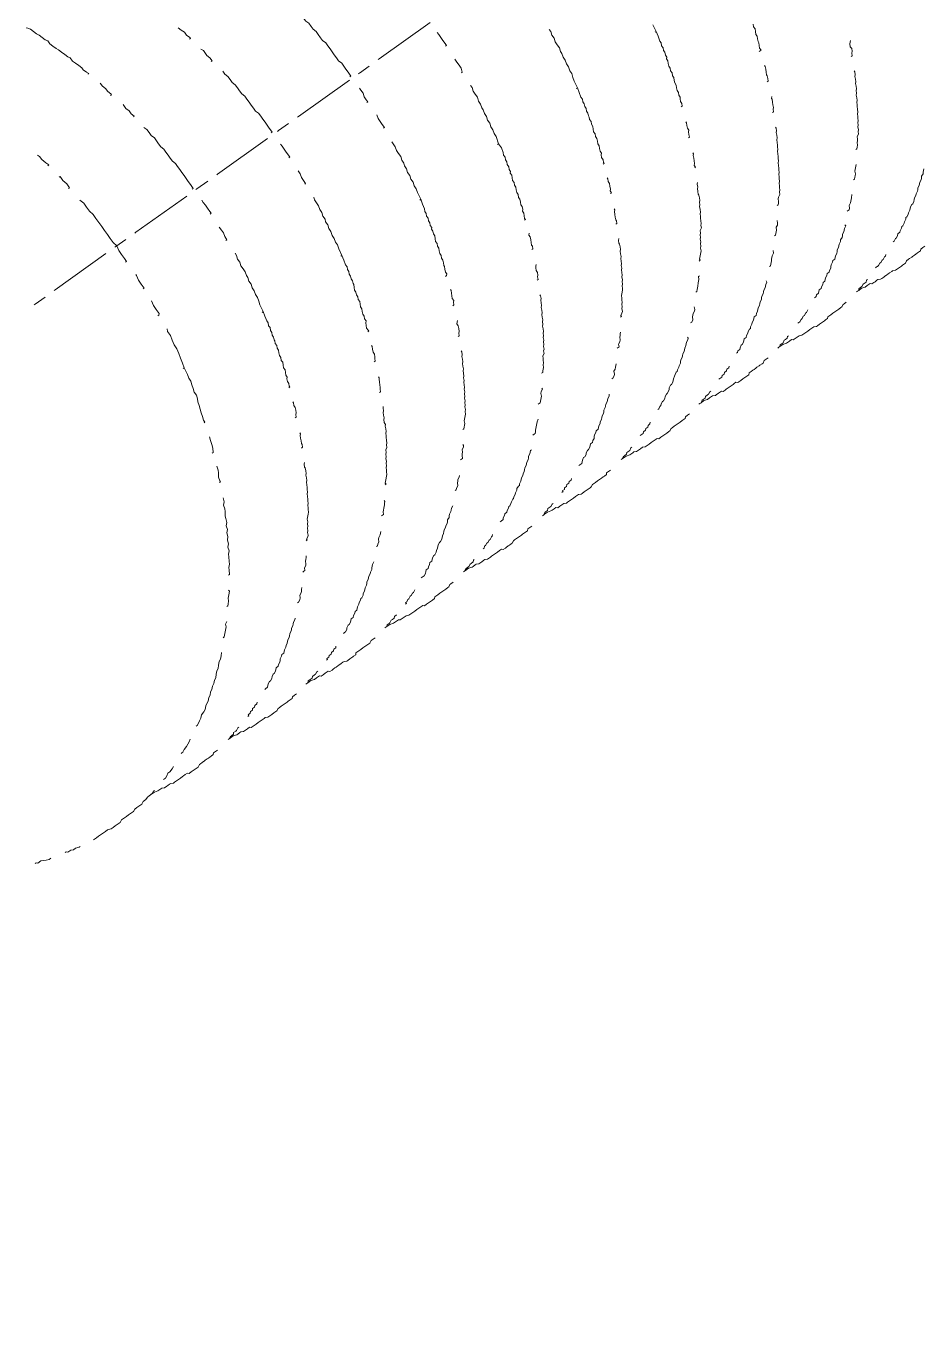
# Model space of a CAD drawing. Header units: feet. Extents: x 2321988 to 2329858, y 6722724 to 6730499.
# Drawn here: x 2326068.767 to 2326069.363, y 6726840.858 to 6726841.724 of the extents above; entities that cross this region are included whole.
import ezdxf

# ---------------------------------------------------------------- set-up
doc = ezdxf.new("R2010")
doc.units = ezdxf.units.FT
doc.header["$MEASUREMENT"] = 0
doc.layers.add('C-BESS-EQUIPMENT', color=255, linetype='Continuous')

# ---------------------------------------------------------------- blocks, each defined once
blk = doc.blocks.new('Midpoint Site Plan$0$A$C71e53a02')
at = {"lineweight": 9}
for points in [[(11.187, 1.827), (11.177, 1.817), (11.167, 1.798), (11.158, 1.769), (11.148, 1.739), (11.138, 1.72), (11.128, 1.691), (11.119, 1.661), (11.109, 1.642), (11.109, 1.613), (11.099, 1.584), (11.089, 1.554), (11.08, 1.535), (11.07, 1.506), (11.06, 1.476), (11.051, 1.447), (11.041, 1.428), (11.041, 1.398), (11.031, 1.369), (11.021, 1.34), (11.012, 1.311), (11.012, 1.291), (11.002, 1.262), (10.992, 1.242), (11.002, 1.242)], [(10.203, 1.126), (10.193, 1.096), (10.183, 1.067), (10.183, 1.038), (10.173, 1.009), (10.173, 0.999), (10.183, 0.999)], [(10.203, 1.126), (10.203, 1.126)], [(10.963, 1.126), (10.963, 1.096), (10.953, 1.067), (10.953, 1.038), (10.943, 1.009), (10.943, 0.999), (10.953, 0.999)], [(10.963, 1.126), (10.963, 1.126)], [(11.703, 0.95), (11.694, 0.931), (11.694, 0.901), (11.684, 0.862), (11.674, 0.833), (11.684, 0.833)], [(10.154, 0.882), (10.144, 0.862), (10.144, 0.843), (10.144, 0.814), (10.135, 0.784), (10.135, 0.755), (10.144, 0.755)], [(10.914, 0.882), (10.914, 0.862), (10.914, 0.843), (10.904, 0.814), (10.904, 0.784), (10.895, 0.755), (10.904, 0.755)], [(9.345, 0.638), (9.345, 0.609), (9.345, 0.58), (9.335, 0.551), (9.335, 0.521), (9.335, 0.492), (9.326, 0.463), (9.326, 0.434), (9.326, 0.404), (9.326, 0.375), (9.316, 0.346), (9.316, 0.317), (9.316, 0.287), (9.316, 0.258), (9.316, 0.229), (9.316, 0.2), (9.316, 0.171), (9.306, 0.141), (9.306, 0.112), (9.306, 0.083), (9.306, 0.054), (9.306, 0.024), (9.306, 0.015), (9.316, 0.015)], [(10.115, 0.638), (10.115, 0.609), (10.105, 0.58), (10.105, 0.551), (10.105, 0.521), (10.096, 0.492), (10.096, 0.463), (10.096, 0.434), (10.096, 0.404), (10.086, 0.375), (10.086, 0.346), (10.086, 0.317), (10.086, 0.287), (10.086, 0.258), (10.086, 0.229), (10.076, 0.2), (10.076, 0.171), (10.076, 0.141), (10.076, 0.112), (10.076, 0.083), (10.076, 0.054), (10.076, 0.024), (10.076, 0.015), (10.086, 0.015)], [(10.885, 0.638), (10.875, 0.609), (10.875, 0.58), (10.875, 0.551), (10.865, 0.521), (10.865, 0.492), (10.865, 0.463), (10.865, 0.434), (10.856, 0.404), (10.856, 0.375), (10.856, 0.346), (10.856, 0.317), (10.856, 0.287), (10.846, 0.258), (10.846, 0.229), (10.846, 0.2), (10.846, 0.171), (10.846, 0.141), (10.846, 0.112), (10.846, 0.083), (10.846, 0.054), (10.846, 0.024), (10.846, 0.015), (10.856, 0.015)], [(11.664, 0.706), (11.655, 0.706), (11.655, 0.668), (11.645, 0.629), (11.645, 0.59), (11.655, 0.59)], [(11.635, 0.463), (11.625, 0.424), (11.625, 0.385), (11.625, 0.346), (11.616, 0.307), (11.616, 0.268), (11.616, 0.229), (11.616, 0.19), (11.616, 0.151), (11.616, 0.112), (11.616, 0.073), (11.616, 0.034), (11.606, -0.005), (11.616, -0.044), (11.616, -0.083), (11.616, -0.122), (11.616, -0.151), (11.625, -0.151)], [(8.546, -0.102), (8.546, -0.122), (8.546, -0.151), (8.546, -0.18), (8.546, -0.21), (8.546, -0.229), (8.556, -0.229)], [(9.306, -0.102), (9.306, -0.122), (9.306, -0.151), (9.316, -0.18), (9.316, -0.21), (9.316, -0.229), (9.326, -0.229)], [(10.076, -0.102), (10.076, -0.122), (10.076, -0.151), (10.076, -0.18), (10.076, -0.21), (10.076, -0.229), (10.086, -0.229)], [(10.846, -0.102), (10.846, -0.122), (10.846, -0.151), (10.846, -0.18), (10.846, -0.21), (10.846, -0.229), (10.856, -0.229)], [(11.616, -0.278), (11.616, -0.287), (11.625, -0.326), (11.625, -0.365), (11.625, -0.404), (11.635, -0.404)], [(8.556, -0.356), (8.556, -0.356)], [(8.556, -0.356), (8.556, -0.385), (8.556, -0.414), (8.556, -0.443), (8.566, -0.473), (8.575, -0.473)], [(9.316, -0.356), (9.316, -0.356)], [(9.316, -0.356), (9.326, -0.385), (9.326, -0.414), (9.326, -0.443), (9.326, -0.473), (9.335, -0.473)], [(10.086, -0.356), (10.086, -0.356)], [(10.086, -0.356), (10.086, -0.385), (10.096, -0.414), (10.096, -0.443), (10.096, -0.473), (10.105, -0.473)], [(10.856, -0.356), (10.856, -0.356)], [(10.856, -0.356), (10.856, -0.385), (10.856, -0.414), (10.865, -0.443), (10.865, -0.473), (10.875, -0.473)], [(8.566, -0.473), (8.566, -0.473)], [(9.326, -0.473), (9.326, -0.473)], [(10.096, -0.473), (10.096, -0.473)], [(10.865, -0.473), (10.865, -0.473)], [(6.461, -1.506), (6.47, -1.525), (6.47, -1.545), (6.48, -1.564), (6.49, -1.584), (6.49, -1.603), (6.5, -1.622), (6.509, -1.642), (6.509, -1.652), (6.519, -1.671), (6.529, -1.691), (6.529, -1.71), (6.539, -1.71), (6.548, -1.71)], [(7.114, -1.048), (7.123, -1.106), (7.133, -1.145), (7.143, -1.184), (7.143, -1.203), (7.153, -1.223), (7.153, -1.242), (7.162, -1.262), (7.162, -1.281), (7.172, -1.301), (7.172, -1.32), (7.182, -1.33), (7.182, -1.35), (7.192, -1.369), (7.201, -1.389), (7.201, -1.408), (7.211, -1.428), (7.211, -1.447), (7.221, -1.467), (7.221, -1.486), (7.231, -1.506), (7.24, -1.525), (7.24, -1.545), (7.25, -1.564), (7.26, -1.584), (7.26, -1.603), (7.27, -1.622), (7.27, -1.642), (7.279, -1.652), (7.289, -1.671), (7.289, -1.691), (7.299, -1.71), (7.309, -1.71)], [(7.806, -0.599), (7.806, -0.619), (7.815, -0.648), (7.815, -0.677), (7.825, -0.706), (7.825, -0.736), (7.825, -0.765), (7.835, -0.794), (7.835, -0.814), (7.844, -0.843), (7.844, -0.872), (7.854, -0.901), (7.854, -0.931), (7.864, -0.96), (7.864, -0.989), (7.874, -1.018), (7.883, -1.048), (7.893, -1.106), (7.903, -1.145), (7.913, -1.184), (7.913, -1.203), (7.922, -1.223), (7.922, -1.242), (7.932, -1.262), (7.932, -1.281), (7.942, -1.301), (7.942, -1.32), (7.952, -1.34), (7.952, -1.35), (7.961, -1.369), (7.961, -1.389), (7.971, -1.408), (7.971, -1.428), (7.981, -1.447), (7.991, -1.467), (7.991, -1.486), (8, -1.506), (8, -1.525), (8.01, -1.545), (8.02, -1.564), (8.02, -1.584), (8.03, -1.603), (8.039, -1.622), (8.039, -1.642), (8.049, -1.652), (8.059, -1.671), (8.059, -1.691), (8.069, -1.71), (8.069, -1.72), (8.078, -1.72)], [(8.575, -0.599), (8.575, -0.619), (8.585, -0.648), (8.585, -0.677), (8.585, -0.706), (8.595, -0.736), (8.595, -0.765), (8.605, -0.794), (8.605, -0.814), (8.614, -0.843), (8.614, -0.872), (8.624, -0.901), (8.624, -0.931), (8.634, -0.96), (8.634, -0.989), (8.644, -1.018), (8.644, -1.048), (8.663, -1.106), (8.663, -1.145), (8.673, -1.184), (8.683, -1.203), (8.683, -1.223), (8.692, -1.242), (8.692, -1.262), (8.702, -1.281), (8.702, -1.301), (8.712, -1.32), (8.712, -1.34), (8.722, -1.35), (8.722, -1.369), (8.731, -1.389), (8.741, -1.408), (8.741, -1.428), (8.751, -1.447), (8.751, -1.467), (8.76, -1.486), (8.77, -1.506), (8.77, -1.525), (8.78, -1.545), (8.78, -1.564), (8.79, -1.584), (8.799, -1.603), (8.799, -1.622), (8.809, -1.642), (8.819, -1.652), (8.819, -1.671), (8.829, -1.691), (8.838, -1.71), (8.838, -1.72), (8.848, -1.72)], [(9.345, -0.599), (9.345, -0.619), (9.345, -0.648), (9.355, -0.677), (9.355, -0.706), (9.355, -0.736), (9.365, -0.765), (9.365, -0.794), (9.374, -0.814), (9.374, -0.843), (9.384, -0.872), (9.384, -0.901), (9.394, -0.931), (9.394, -0.96), (9.404, -0.989), (9.404, -1.018), (9.413, -1.048), (9.423, -1.106), (9.433, -1.145), (9.443, -1.184), (9.452, -1.203), (9.452, -1.223), (9.462, -1.242), (9.462, -1.262), (9.472, -1.281), (9.472, -1.301), (9.482, -1.32), (9.482, -1.34), (9.491, -1.35), (9.491, -1.369), (9.501, -1.389), (9.501, -1.408), (9.511, -1.428), (9.521, -1.447), (9.521, -1.467), (9.53, -1.486), (9.53, -1.506), (9.54, -1.525), (9.55, -1.545), (9.55, -1.564), (9.56, -1.584), (9.56, -1.603), (9.569, -1.622), (9.579, -1.642), (9.579, -1.652), (9.589, -1.671), (9.599, -1.691), (9.599, -1.71), (9.608, -1.72), (9.618, -1.72)], [(10.105, -0.599), (10.115, -0.619), (10.115, -0.648), (10.115, -0.677), (10.125, -0.706), (10.125, -0.736), (10.135, -0.765), (10.135, -0.794), (10.144, -0.814), (10.144, -0.843), (10.154, -0.872), (10.154, -0.901), (10.164, -0.931), (10.164, -0.96), (10.173, -0.989), (10.173, -1.018), (10.183, -1.048), (10.193, -1.106), (10.203, -1.145), (10.212, -1.184), (10.212, -1.203), (10.222, -1.223), (10.222, -1.242), (10.232, -1.262), (10.232, -1.281), (10.242, -1.301), (10.242, -1.32), (10.251, -1.34), (10.251, -1.35), (10.261, -1.369), (10.271, -1.389), (10.271, -1.408), (10.281, -1.428), (10.281, -1.447), (10.29, -1.467), (10.29, -1.486), (10.3, -1.506), (10.31, -1.525), (10.31, -1.545), (10.32, -1.564), (10.329, -1.584), (10.329, -1.603), (10.339, -1.622), (10.339, -1.642), (10.349, -1.652), (10.359, -1.671), (10.368, -1.691), (10.368, -1.71), (10.368, -1.72), (10.378, -1.72)], [(10.875, -0.599), (10.875, -0.619), (10.885, -0.648), (10.885, -0.677), (10.895, -0.706), (10.895, -0.736), (10.895, -0.765), (10.904, -0.794), (10.904, -0.814), (10.914, -0.843), (10.914, -0.872), (10.924, -0.901), (10.924, -0.931), (10.934, -0.96), (10.934, -0.989), (10.943, -1.018), (10.953, -1.048), (10.963, -1.106), (10.973, -1.145), (10.982, -1.184), (10.982, -1.203), (10.992, -1.223), (10.992, -1.242), (11.002, -1.262), (11.002, -1.281), (11.012, -1.301), (11.012, -1.32), (11.021, -1.34), (11.021, -1.35), (11.031, -1.369), (11.031, -1.389), (11.041, -1.408), (11.041, -1.428), (11.051, -1.447), (11.06, -1.467), (11.06, -1.486), (11.07, -1.506), (11.07, -1.525), (11.08, -1.545), (11.089, -1.564), (11.089, -1.584), (11.099, -1.603), (11.109, -1.622), (11.109, -1.642), (11.119, -1.652), (11.128, -1.671), (11.128, -1.691), (11.138, -1.71), (11.138, -1.72), (11.148, -1.72)], [(11.635, -0.521), (11.645, -0.56), (11.645, -0.599), (11.645, -0.638), (11.655, -0.648), (11.664, -0.648)], [(11.664, -0.775), (11.674, -0.794), (11.674, -0.833), (11.684, -0.872), (11.694, -0.911), (11.694, -0.95), (11.703, -0.989), (11.713, -1.028), (11.723, -1.067), (11.733, -1.106), (11.742, -1.164), (11.752, -1.194), (11.752, -1.223), (11.762, -1.252), (11.772, -1.281), (11.781, -1.311), (11.781, -1.34), (11.791, -1.369), (11.801, -1.389), (11.811, -1.418), (11.82, -1.447), (11.83, -1.476), (11.84, -1.506), (11.85, -1.535), (11.85, -1.554), (11.859, -1.554)], [(7.123, -1.106), (7.133, -1.106)], [(7.893, -1.106), (7.903, -1.106)], [(8.663, -1.106), (8.673, -1.106)], [(9.423, -1.106), (9.433, -1.106)], [(10.193, -1.106), (10.203, -1.106)], [(10.963, -1.106), (10.973, -1.106)], [(11.733, -1.106), (11.742, -1.106)], [(7.299, -1.71), (7.299, -1.71)], [(11.889, -1.671), (11.889, -1.671)], [(11.889, -1.671), (11.898, -1.7), (11.908, -1.73), (11.918, -1.759), (11.937, -1.788), (11.947, -1.788)], [(6.578, -1.827), (6.578, -1.837), (6.587, -1.856), (6.597, -1.876), (6.607, -1.895), (6.607, -1.905), (6.617, -1.925), (6.626, -1.944), (6.636, -1.944)], [(7.348, -1.827), (7.348, -1.837), (7.357, -1.856), (7.367, -1.876), (7.367, -1.895), (7.377, -1.905), (7.386, -1.925), (7.396, -1.944), (7.406, -1.944)], [(8.117, -1.827), (8.117, -1.837), (8.127, -1.856), (8.127, -1.876), (8.137, -1.895), (8.147, -1.915), (8.156, -1.925), (8.156, -1.944), (8.166, -1.944)], [(8.877, -1.827), (8.887, -1.837), (8.887, -1.856), (8.897, -1.876), (8.907, -1.895), (8.916, -1.915), (8.916, -1.925), (8.926, -1.944), (8.936, -1.944)], [(9.647, -1.827), (9.647, -1.837), (9.657, -1.856), (9.667, -1.876), (9.677, -1.895), (9.677, -1.915), (9.686, -1.925), (9.696, -1.944), (9.706, -1.944)], [(10.417, -1.827), (10.417, -1.837), (10.427, -1.856), (10.437, -1.876), (10.437, -1.895), (10.446, -1.915), (10.456, -1.925), (10.466, -1.944), (10.476, -1.944)], [(11.187, -1.827), (11.187, -1.837), (11.197, -1.856), (11.197, -1.876), (11.206, -1.895), (11.216, -1.915), (11.226, -1.925), (11.236, -1.944), (11.245, -1.944)], [(11.976, -1.895), (11.986, -1.925), (11.996, -1.944), (12.015, -1.973), (12.025, -2.003), (12.025, -2.012), (12.035, -2.012)], [(5.905, -2.061), (5.915, -2.071), (5.925, -2.08), (5.935, -2.1), (5.935, -2.119), (5.944, -2.139), (5.954, -2.149), (5.964, -2.168), (5.974, -2.168)], [(6.675, -2.061), (6.685, -2.071), (6.685, -2.08), (6.695, -2.1), (6.704, -2.119), (6.714, -2.139), (6.724, -2.149), (6.734, -2.168), (6.743, -2.168)], [(7.445, -2.061), (7.445, -2.071), (7.455, -2.08), (7.464, -2.1), (7.474, -2.119), (7.484, -2.139), (7.494, -2.149), (7.494, -2.168), (7.503, -2.168)], [(8.215, -2.061), (8.215, -2.071), (8.225, -2.08), (8.234, -2.1), (8.244, -2.119), (8.254, -2.139), (8.254, -2.149), (8.264, -2.168), (8.273, -2.168)], [(8.975, -2.061), (8.985, -2.071), (8.994, -2.08), (9.004, -2.1), (9.004, -2.119), (9.014, -2.139), (9.024, -2.149), (9.033, -2.168), (9.043, -2.168)], [(9.745, -2.061), (9.754, -2.071), (9.764, -2.08), (9.764, -2.1), (9.774, -2.119), (9.784, -2.139), (9.793, -2.149), (9.803, -2.168), (9.813, -2.168)], [(10.515, -2.061), (10.515, -2.071), (10.524, -2.08), (10.534, -2.1), (10.544, -2.119), (10.554, -2.139), (10.563, -2.149), (10.573, -2.168), (10.583, -2.168)], [(11.284, -2.061), (11.284, -2.071), (11.294, -2.08), (11.304, -2.1), (11.314, -2.119), (11.323, -2.139), (11.323, -2.149), (11.333, -2.168), (11.343, -2.168)], [(12.083, -2.129), (12.083, -2.129)], [(12.083, -2.129), (12.093, -2.158), (12.113, -2.178), (12.122, -2.207), (12.132, -2.227), (12.152, -2.256), (12.161, -2.275), (12.171, -2.305), (12.191, -2.324), (12.2, -2.353), (12.22, -2.373), (12.23, -2.402), (12.249, -2.422), (12.259, -2.451), (12.278, -2.47), (12.288, -2.5), (12.308, -2.519), (12.317, -2.538), (12.337, -2.568), (12.347, -2.587), (12.366, -2.607), (12.376, -2.626), (12.395, -2.655), (12.405, -2.655)], [(6.022, -2.275), (6.022, -2.285), (6.032, -2.305), (6.042, -2.314), (6.051, -2.334), (6.061, -2.353), (6.071, -2.363), (6.081, -2.383), (6.09, -2.402), (6.1, -2.412), (6.11, -2.431), (6.12, -2.441), (6.129, -2.461), (6.139, -2.48), (6.149, -2.49), (6.159, -2.509), (6.168, -2.519), (6.178, -2.538), (6.188, -2.558), (6.198, -2.568), (6.207, -2.587), (6.217, -2.597), (6.227, -2.616), (6.237, -2.626), (6.246, -2.646), (6.256, -2.655), (6.266, -2.675), (6.276, -2.685), (6.285, -2.704), (6.305, -2.714), (6.315, -2.733), (6.324, -2.743), (6.334, -2.753), (6.344, -2.772), (6.354, -2.782), (6.363, -2.792), (6.373, -2.792)], [(6.792, -2.275), (6.792, -2.285), (6.802, -2.305), (6.812, -2.314), (6.821, -2.334), (6.831, -2.353), (6.841, -2.363), (6.851, -2.383), (6.86, -2.402), (6.87, -2.412), (6.88, -2.431), (6.89, -2.441), (6.899, -2.461), (6.909, -2.48), (6.919, -2.49), (6.928, -2.509), (6.938, -2.519), (6.948, -2.538), (6.958, -2.558), (6.967, -2.568), (6.977, -2.587), (6.987, -2.597), (6.997, -2.616), (7.006, -2.626), (7.016, -2.646), (7.026, -2.655), (7.036, -2.675), (7.045, -2.685), (7.055, -2.704), (7.065, -2.714), (7.075, -2.733), (7.094, -2.743), (7.104, -2.753), (7.114, -2.772), (7.123, -2.782), (7.133, -2.792), (7.143, -2.792)], [(7.552, -2.275), (7.562, -2.285), (7.572, -2.305), (7.581, -2.314), (7.591, -2.334), (7.601, -2.353), (7.601, -2.363), (7.611, -2.383), (7.62, -2.402), (7.63, -2.412), (7.64, -2.431), (7.65, -2.441), (7.659, -2.461), (7.669, -2.48), (7.679, -2.49), (7.689, -2.509), (7.698, -2.519), (7.708, -2.538), (7.718, -2.558), (7.728, -2.568), (7.737, -2.587), (7.757, -2.597), (7.767, -2.616), (7.776, -2.626), (7.786, -2.646), (7.796, -2.655), (7.806, -2.675), (7.815, -2.685), (7.825, -2.704), (7.835, -2.714), (7.844, -2.733), (7.854, -2.743), (7.864, -2.753), (7.883, -2.772), (7.893, -2.782), (7.893, -2.792), (7.903, -2.792)], [(8.322, -2.275), (8.332, -2.285), (8.341, -2.305), (8.341, -2.314), (8.351, -2.334), (8.361, -2.353), (8.371, -2.363), (8.38, -2.383), (8.39, -2.402), (8.4, -2.412), (8.41, -2.431), (8.419, -2.451), (8.429, -2.461), (8.439, -2.48), (8.449, -2.49), (8.458, -2.509), (8.468, -2.529), (8.478, -2.538), (8.488, -2.558), (8.497, -2.568), (8.507, -2.587), (8.517, -2.597), (8.527, -2.616), (8.536, -2.626), (8.556, -2.646), (8.566, -2.655), (8.575, -2.675), (8.585, -2.685), (8.595, -2.704), (8.605, -2.714), (8.614, -2.733), (8.624, -2.743), (8.634, -2.763), (8.644, -2.772), (8.663, -2.782), (8.663, -2.792), (8.673, -2.792)], [(9.092, -2.275), (9.092, -2.285), (9.102, -2.305), (9.111, -2.314), (9.121, -2.334), (9.131, -2.353), (9.141, -2.363), (9.15, -2.383), (9.16, -2.402), (9.17, -2.412), (9.18, -2.431), (9.189, -2.451), (9.199, -2.461), (9.209, -2.48), (9.219, -2.49), (9.228, -2.509), (9.238, -2.529), (9.248, -2.538), (9.257, -2.558), (9.267, -2.568), (9.277, -2.587), (9.287, -2.597), (9.296, -2.616), (9.306, -2.626), (9.316, -2.646), (9.326, -2.655), (9.335, -2.675), (9.355, -2.685), (9.365, -2.704), (9.374, -2.714), (9.384, -2.733), (9.394, -2.743), (9.404, -2.763), (9.413, -2.772), (9.423, -2.782), (9.433, -2.792), (9.443, -2.792)], [(9.862, -2.275), (9.862, -2.285), (9.871, -2.305), (9.881, -2.314), (9.891, -2.334), (9.901, -2.353), (9.91, -2.363), (9.92, -2.383), (9.93, -2.402), (9.94, -2.412), (9.949, -2.431), (9.959, -2.451), (9.969, -2.461), (9.979, -2.48), (9.988, -2.49), (9.998, -2.509), (10.008, -2.529), (10.018, -2.538), (10.027, -2.558), (10.037, -2.568), (10.047, -2.587), (10.057, -2.597), (10.066, -2.616), (10.076, -2.626), (10.086, -2.646), (10.096, -2.655), (10.105, -2.675), (10.115, -2.685), (10.125, -2.704), (10.135, -2.714), (10.154, -2.733), (10.164, -2.743), (10.173, -2.763), (10.183, -2.772), (10.193, -2.782), (10.203, -2.792), (10.212, -2.792)], [(10.622, -2.275), (10.631, -2.285), (10.641, -2.305), (10.651, -2.314), (10.661, -2.334), (10.67, -2.353), (10.68, -2.363), (10.69, -2.383), (10.69, -2.402), (10.7, -2.412), (10.709, -2.431), (10.719, -2.451), (10.729, -2.461), (10.739, -2.48), (10.748, -2.49), (10.758, -2.509), (10.768, -2.529), (10.778, -2.538), (10.787, -2.558), (10.807, -2.568), (10.817, -2.587), (10.826, -2.597), (10.836, -2.616), (10.846, -2.626), (10.856, -2.646), (10.865, -2.655), (10.875, -2.675), (10.885, -2.685), (10.895, -2.704), (10.904, -2.714), (10.914, -2.733), (10.924, -2.743), (10.943, -2.763), (10.953, -2.772), (10.963, -2.782), (10.963, -2.792), (10.973, -2.792)], [(11.392, -2.275), (11.401, -2.285), (11.411, -2.305), (11.411, -2.314), (11.421, -2.334), (11.431, -2.353), (11.44, -2.363), (11.45, -2.383), (11.46, -2.402), (11.47, -2.412), (11.479, -2.431), (11.489, -2.451), (11.499, -2.461), (11.509, -2.48), (11.518, -2.49), (11.528, -2.509), (11.538, -2.529), (11.547, -2.538), (11.557, -2.558), (11.567, -2.568), (11.577, -2.587), (11.586, -2.597), (11.596, -2.616), (11.606, -2.626), (11.625, -2.646), (11.635, -2.655), (11.645, -2.675), (11.655, -2.685), (11.664, -2.704), (11.674, -2.714), (11.684, -2.733), (11.694, -2.743), (11.703, -2.763), (11.713, -2.772), (11.733, -2.782), (11.733, -2.792), (11.742, -2.792)], [(12.395, -2.655), (12.395, -2.655)], [(12.473, -2.753), (12.473, -2.763), (12.493, -2.782), (12.512, -2.802), (12.522, -2.821), (12.541, -2.841), (12.551, -2.85), (12.561, -2.85)], [(6.441, -2.889), (6.441, -2.889)], [(6.441, -2.889), (6.461, -2.909), (6.47, -2.919), (6.48, -2.928), (6.49, -2.948), (6.5, -2.958), (6.509, -2.967), (6.519, -2.977), (6.529, -2.977)], [(7.211, -2.889), (7.211, -2.889)], [(7.211, -2.889), (7.221, -2.909), (7.231, -2.919), (7.25, -2.928), (7.26, -2.948), (7.27, -2.958), (7.279, -2.967), (7.289, -2.977), (7.299, -2.977)], [(7.971, -2.889), (7.981, -2.889), (7.991, -2.909), (8, -2.919), (8.01, -2.928), (8.03, -2.948), (8.039, -2.958), (8.049, -2.967), (8.059, -2.977), (8.069, -2.977)], [(8.741, -2.889), (8.751, -2.899), (8.76, -2.909), (8.77, -2.919), (8.78, -2.938), (8.79, -2.948), (8.809, -2.958), (8.819, -2.977), (8.829, -2.977), (8.838, -2.977)], [(9.511, -2.889), (9.511, -2.899), (9.53, -2.909), (9.54, -2.919), (9.55, -2.938), (9.56, -2.948), (9.569, -2.958), (9.589, -2.977), (9.599, -2.977), (9.608, -2.977)], [(10.281, -2.889), (10.281, -2.899), (10.29, -2.909), (10.31, -2.919), (10.32, -2.938), (10.329, -2.948), (10.339, -2.958), (10.349, -2.977), (10.359, -2.977), (10.368, -2.977)], [(11.051, -2.889), (11.051, -2.899), (11.06, -2.909), (11.07, -2.919), (11.089, -2.938), (11.099, -2.948), (11.109, -2.958), (11.119, -2.977), (11.128, -2.977), (11.138, -2.977)], [(11.811, -2.889), (11.82, -2.899), (11.83, -2.909), (11.84, -2.919), (11.85, -2.938), (11.859, -2.948), (11.879, -2.958), (11.889, -2.977), (11.898, -2.977), (11.908, -2.977)], [(12.629, -2.948), (12.649, -2.958), (12.658, -2.977), (12.678, -2.997), (12.697, -3.016), (12.717, -3.035), (12.727, -3.035)], [(6.607, -3.065), (6.607, -3.065)], [(6.607, -3.065), (6.626, -3.084), (6.636, -3.094), (6.646, -3.104), (6.656, -3.113), (6.675, -3.123), (6.685, -3.143), (6.695, -3.152), (6.704, -3.152), (6.714, -3.152)], [(7.377, -3.065), (7.377, -3.065)], [(7.377, -3.065), (7.386, -3.084), (7.406, -3.094), (7.416, -3.104), (7.425, -3.113), (7.435, -3.123), (7.455, -3.143), (7.464, -3.152), (7.474, -3.152)], [(8.147, -3.065), (8.147, -3.065)], [(8.147, -3.065), (8.156, -3.084), (8.166, -3.094), (8.186, -3.104), (8.195, -3.113), (8.205, -3.123), (8.215, -3.143), (8.234, -3.152), (8.244, -3.152)], [(8.916, -3.074), (8.916, -3.074)], [(8.916, -3.074), (8.926, -3.084), (8.936, -3.094), (8.946, -3.104), (8.965, -3.113), (8.975, -3.133), (8.985, -3.143), (9.004, -3.152), (9.014, -3.152)], [(9.677, -3.074), (9.677, -3.074)], [(9.677, -3.074), (9.696, -3.084), (9.706, -3.094), (9.715, -3.104), (9.725, -3.113), (9.745, -3.133), (9.754, -3.143), (9.764, -3.152), (9.774, -3.152), (9.784, -3.152)], [(10.446, -3.074), (10.446, -3.074)], [(10.446, -3.074), (10.456, -3.084), (10.476, -3.094), (10.485, -3.104), (10.495, -3.113), (10.505, -3.133), (10.524, -3.143), (10.534, -3.152), (10.544, -3.152)], [(11.216, -3.074), (11.216, -3.074)], [(11.216, -3.074), (11.226, -3.084), (11.236, -3.094), (11.255, -3.104), (11.265, -3.113), (11.275, -3.133), (11.294, -3.143), (11.304, -3.152), (11.314, -3.152)], [(11.986, -3.074), (11.986, -3.074)], [(11.986, -3.074), (11.996, -3.084), (12.005, -3.094), (12.015, -3.104), (12.035, -3.113), (12.044, -3.133), (12.054, -3.143), (12.074, -3.152), (12.083, -3.152)], [(7.464, -3.152), (7.464, -3.152)], [(8.234, -3.152), (8.234, -3.152)], [(9.004, -3.152), (9.004, -3.152)], [(10.534, -3.152), (10.534, -3.152)], [(11.304, -3.152), (11.304, -3.152)], [(12.074, -3.152), (12.074, -3.152)], [(12.805, -3.123), (12.805, -3.123)], [(12.805, -3.123), (12.824, -3.143), (12.844, -3.162), (12.863, -3.172), (12.883, -3.191), (12.902, -3.211), (12.921, -3.221), (12.941, -3.24), (12.96, -3.26), (12.98, -3.269), (12.999, -3.289), (13.019, -3.299), (13.038, -3.318), (13.058, -3.328), (13.077, -3.347), (13.097, -3.357), (13.116, -3.377), (13.136, -3.386), (13.155, -3.396), (13.175, -3.416), (13.194, -3.425), (13.224, -3.435), (13.243, -3.455), (13.263, -3.464), (13.282, -3.474), (13.302, -3.484), (13.311, -3.484)], [(6.022, -3.23), (6.032, -3.24), (6.042, -3.25), (6.051, -3.26), (6.071, -3.269), (6.081, -3.279), (6.09, -3.289), (6.11, -3.299), (6.12, -3.308), (6.129, -3.318), (6.149, -3.328), (6.159, -3.338), (6.168, -3.347), (6.188, -3.357), (6.198, -3.367), (6.217, -3.377), (6.227, -3.386), (6.237, -3.396), (6.256, -3.406), (6.266, -3.406), (6.285, -3.416), (6.295, -3.425), (6.305, -3.435), (6.324, -3.445), (6.334, -3.455), (6.354, -3.464), (6.363, -3.464), (6.373, -3.474), (6.393, -3.484), (6.402, -3.493), (6.422, -3.503), (6.432, -3.503), (6.441, -3.513), (6.461, -3.523), (6.47, -3.532), (6.49, -3.532), (6.5, -3.542), (6.519, -3.552), (6.529, -3.552), (6.548, -3.562), (6.558, -3.562)], [(6.792, -3.23), (6.792, -3.24), (6.812, -3.25), (6.821, -3.26), (6.831, -3.269), (6.851, -3.279), (6.86, -3.289), (6.87, -3.299), (6.89, -3.308), (6.899, -3.318), (6.919, -3.328), (6.928, -3.338), (6.938, -3.347), (6.958, -3.357), (6.967, -3.367), (6.977, -3.377), (6.997, -3.386), (7.006, -3.396), (7.016, -3.406), (7.036, -3.406), (7.045, -3.416), (7.065, -3.425), (7.075, -3.435), (7.084, -3.445), (7.104, -3.455), (7.114, -3.464), (7.133, -3.464), (7.143, -3.474), (7.162, -3.484), (7.172, -3.493), (7.182, -3.503), (7.201, -3.503), (7.211, -3.513), (7.231, -3.523), (7.24, -3.532), (7.26, -3.532), (7.27, -3.542), (7.279, -3.552), (7.299, -3.552), (7.309, -3.562), (7.318, -3.562), (7.328, -3.562)], [(7.562, -3.23), (7.562, -3.24), (7.581, -3.25), (7.591, -3.26), (7.601, -3.269), (7.62, -3.279), (7.63, -3.289), (7.64, -3.299), (7.659, -3.308), (7.669, -3.318), (7.679, -3.328), (7.698, -3.338), (7.708, -3.347), (7.718, -3.357), (7.737, -3.367), (7.747, -3.377), (7.757, -3.386), (7.776, -3.396), (7.786, -3.406), (7.806, -3.406), (7.815, -3.416), (7.825, -3.425), (7.844, -3.435), (7.854, -3.445), (7.874, -3.455), (7.883, -3.464), (7.893, -3.464), (7.913, -3.474), (7.922, -3.484), (7.942, -3.493), (7.952, -3.503), (7.971, -3.503), (7.981, -3.513), (7.991, -3.523), (8.01, -3.532), (8.02, -3.532), (8.039, -3.542), (8.049, -3.552), (8.069, -3.552), (8.078, -3.562), (8.088, -3.562)], [(8.332, -3.23), (8.332, -3.24), (8.341, -3.25), (8.361, -3.26), (8.371, -3.269), (8.38, -3.279), (8.4, -3.289), (8.41, -3.299), (8.419, -3.308), (8.439, -3.318), (8.449, -3.328), (8.458, -3.338), (8.478, -3.347), (8.488, -3.357), (8.497, -3.367), (8.517, -3.377), (8.527, -3.386), (8.546, -3.396), (8.556, -3.406), (8.566, -3.406), (8.585, -3.416), (8.595, -3.425), (8.614, -3.435), (8.624, -3.445), (8.634, -3.455), (8.653, -3.464), (8.663, -3.464), (8.683, -3.474), (8.692, -3.484), (8.702, -3.493), (8.722, -3.503), (8.731, -3.503), (8.751, -3.513), (8.76, -3.523), (8.78, -3.532), (8.79, -3.532), (8.809, -3.542), (8.819, -3.552), (8.829, -3.552), (8.848, -3.562), (8.858, -3.562)], [(9.102, -3.24), (9.102, -3.24)], [(9.102, -3.24), (9.111, -3.25), (9.131, -3.26), (9.141, -3.269), (9.15, -3.279), (9.17, -3.289), (9.18, -3.299), (9.189, -3.308), (9.209, -3.318), (9.219, -3.328), (9.228, -3.338), (9.248, -3.347), (9.257, -3.357), (9.267, -3.367), (9.287, -3.377), (9.296, -3.386), (9.316, -3.396), (9.326, -3.406), (9.335, -3.416), (9.355, -3.416), (9.365, -3.425), (9.384, -3.435), (9.394, -3.445), (9.404, -3.455), (9.423, -3.464), (9.433, -3.474), (9.452, -3.474), (9.462, -3.484), (9.472, -3.493), (9.491, -3.503), (9.501, -3.503), (9.521, -3.513), (9.53, -3.523), (9.55, -3.532), (9.56, -3.532), (9.579, -3.542), (9.589, -3.552), (9.599, -3.562), (9.618, -3.562), (9.628, -3.562)], [(9.862, -3.24), (9.871, -3.24), (9.881, -3.25), (9.891, -3.26), (9.91, -3.269), (9.92, -3.279), (9.93, -3.289), (9.949, -3.299), (9.959, -3.308), (9.969, -3.318), (9.988, -3.328), (9.998, -3.338), (10.008, -3.347), (10.027, -3.357), (10.037, -3.367), (10.057, -3.377), (10.066, -3.386), (10.076, -3.396), (10.096, -3.406), (10.105, -3.416), (10.115, -3.416), (10.135, -3.425), (10.144, -3.435), (10.164, -3.445), (10.173, -3.455), (10.193, -3.464), (10.203, -3.474), (10.212, -3.474), (10.232, -3.484), (10.242, -3.493), (10.261, -3.503), (10.271, -3.503), (10.281, -3.513), (10.3, -3.523), (10.31, -3.532), (10.329, -3.532), (10.339, -3.542), (10.359, -3.552), (10.368, -3.562), (10.388, -3.562), (10.398, -3.562)], [(10.631, -3.24), (10.631, -3.24)], [(10.631, -3.24), (10.651, -3.25), (10.661, -3.26), (10.67, -3.269), (10.69, -3.279), (10.7, -3.289), (10.709, -3.299), (10.729, -3.308), (10.739, -3.318), (10.748, -3.328), (10.768, -3.338), (10.778, -3.347), (10.797, -3.357), (10.807, -3.367), (10.817, -3.377), (10.836, -3.386), (10.846, -3.396), (10.856, -3.406), (10.875, -3.416), (10.885, -3.416), (10.904, -3.425), (10.914, -3.435), (10.924, -3.445), (10.943, -3.455), (10.953, -3.464), (10.973, -3.474), (10.982, -3.474), (11.002, -3.484), (11.012, -3.493), (11.021, -3.503), (11.041, -3.503), (11.051, -3.513), (11.07, -3.523), (11.08, -3.532), (11.099, -3.532), (11.109, -3.542), (11.119, -3.552), (11.138, -3.562), (11.148, -3.562), (11.158, -3.562), (11.167, -3.562)], [(11.401, -3.24), (11.401, -3.24)], [(11.401, -3.24), (11.421, -3.25), (11.431, -3.26), (11.44, -3.269), (11.45, -3.279), (11.47, -3.289), (11.479, -3.299), (11.499, -3.308), (11.509, -3.318), (11.518, -3.328), (11.538, -3.338), (11.547, -3.347), (11.557, -3.357), (11.577, -3.367), (11.586, -3.377), (11.596, -3.386), (11.616, -3.396), (11.625, -3.406), (11.645, -3.416), (11.655, -3.416), (11.664, -3.425), (11.684, -3.435), (11.694, -3.445), (11.713, -3.455), (11.723, -3.464), (11.733, -3.474), (11.752, -3.474), (11.762, -3.484), (11.781, -3.493), (11.791, -3.503), (11.811, -3.503), (11.82, -3.513), (11.83, -3.523), (11.85, -3.532), (11.859, -3.532), (11.879, -3.542), (11.889, -3.552), (11.908, -3.562), (11.918, -3.562), (11.928, -3.562)], [(12.171, -3.24), (12.171, -3.24)], [(12.171, -3.24), (12.181, -3.25), (12.2, -3.26), (12.21, -3.269), (12.22, -3.279), (12.239, -3.289), (12.249, -3.299), (12.259, -3.308), (12.278, -3.318), (12.288, -3.328), (12.298, -3.338), (12.317, -3.347), (12.327, -3.357), (12.337, -3.367), (12.356, -3.377), (12.366, -3.386), (12.386, -3.396), (12.395, -3.406), (12.405, -3.416), (12.425, -3.416), (12.434, -3.425), (12.454, -3.435), (12.463, -3.445), (12.473, -3.455), (12.493, -3.464), (12.502, -3.474), (12.522, -3.474), (12.532, -3.484), (12.541, -3.493), (12.561, -3.503), (12.571, -3.503), (12.59, -3.513), (12.6, -3.523), (12.619, -3.532), (12.629, -3.532), (12.649, -3.542), (12.658, -3.552), (12.668, -3.562), (12.688, -3.562), (12.697, -3.562)], [(6.548, -3.562), (6.548, -3.562)], [(6.665, -3.61), (6.675, -3.62), (6.685, -3.62), (6.704, -3.63), (6.714, -3.63), (6.734, -3.64), (6.743, -3.64), (6.763, -3.649), (6.773, -3.649), (6.782, -3.649), (6.792, -3.649)], [(7.425, -3.61), (7.445, -3.62), (7.455, -3.62), (7.474, -3.63), (7.484, -3.63), (7.503, -3.64), (7.513, -3.64), (7.533, -3.649), (7.542, -3.649), (7.552, -3.649)], [(8.078, -3.562), (8.078, -3.562)], [(8.195, -3.61), (8.205, -3.62), (8.225, -3.62), (8.234, -3.63), (8.254, -3.63), (8.264, -3.64), (8.283, -3.64), (8.293, -3.649), (8.312, -3.649), (8.322, -3.649)], [(8.848, -3.562), (8.848, -3.562)], [(8.965, -3.61), (8.975, -3.62), (8.994, -3.62), (9.004, -3.63), (9.024, -3.63), (9.033, -3.64), (9.053, -3.64), (9.063, -3.649), (9.082, -3.649), (9.092, -3.649)], [(9.618, -3.562), (9.618, -3.562)], [(9.735, -3.61), (9.745, -3.62), (9.764, -3.62), (9.774, -3.63), (9.793, -3.63), (9.803, -3.64), (9.823, -3.64), (9.832, -3.649), (9.852, -3.649), (9.852, -3.659), (9.862, -3.659)], [(10.388, -3.562), (10.388, -3.562)], [(10.505, -3.61), (10.515, -3.62), (10.524, -3.62), (10.544, -3.63), (10.554, -3.63), (10.573, -3.64), (10.583, -3.64), (10.602, -3.649), (10.612, -3.649), (10.622, -3.659), (10.631, -3.659)], [(11.265, -3.61), (11.284, -3.62), (11.294, -3.62), (11.314, -3.63), (11.323, -3.63), (11.343, -3.64), (11.353, -3.64), (11.372, -3.649), (11.382, -3.649), (11.382, -3.659), (11.392, -3.659)], [(11.918, -3.562), (11.918, -3.562)], [(12.035, -3.61), (12.044, -3.62), (12.064, -3.62), (12.074, -3.63), (12.093, -3.63), (12.103, -3.64), (12.122, -3.64), (12.132, -3.649), (12.152, -3.649), (12.152, -3.659), (12.161, -3.659)], [(12.688, -3.562), (12.688, -3.562)], [(12.805, -3.61), (12.814, -3.62), (12.834, -3.62), (12.844, -3.63), (12.863, -3.63), (12.873, -3.64), (12.892, -3.64), (12.902, -3.649), (12.921, -3.649), (12.921, -3.659), (12.931, -3.659)], [(13.409, -3.542), (13.428, -3.552), (13.448, -3.562), (13.467, -3.571), (13.496, -3.581), (13.516, -3.591), (13.526, -3.591), (13.535, -3.591)], [(14.861, -3.669), (14.88, -3.669), (14.9, -3.659), (14.919, -3.649), (14.939, -3.64), (14.968, -3.64), (14.978, -3.63), (14.987, -3.63)], [(6.373, -3.737), (6.383, -3.737), (6.393, -3.737), (6.412, -3.737), (6.422, -3.747), (6.441, -3.747), (6.451, -3.747), (6.47, -3.747), (6.48, -3.747), (6.5, -3.747), (6.509, -3.747), (6.529, -3.747), (6.539, -3.747), (6.558, -3.747), (6.578, -3.757), (6.587, -3.757), (6.607, -3.757), (6.617, -3.757), (6.636, -3.757), (6.646, -3.757), (6.665, -3.757), (6.675, -3.757), (6.695, -3.747), (6.704, -3.747), (6.724, -3.747), (6.743, -3.747), (6.753, -3.747), (6.773, -3.747), (6.782, -3.747), (6.802, -3.747), (6.812, -3.747), (6.831, -3.737), (6.841, -3.737), (6.86, -3.737), (6.87, -3.737), (6.89, -3.737), (6.899, -3.727), (6.919, -3.727), (6.928, -3.727), (6.948, -3.727), (6.977, -3.718), (7.006, -3.718), (7.016, -3.718)], [(6.899, -3.688), (6.909, -3.688), (6.919, -3.698), (6.938, -3.698), (6.948, -3.698), (6.967, -3.708), (6.977, -3.708), (6.997, -3.708), (7.006, -3.718), (7.016, -3.718), (7.026, -3.718)], [(7.143, -3.737), (7.162, -3.737), (7.172, -3.737), (7.192, -3.747), (7.201, -3.747), (7.221, -3.747), (7.231, -3.747), (7.25, -3.747), (7.27, -3.747), (7.279, -3.747), (7.299, -3.747), (7.309, -3.747), (7.328, -3.747), (7.338, -3.757), (7.357, -3.757), (7.367, -3.757), (7.386, -3.757), (7.396, -3.757), (7.416, -3.757), (7.435, -3.757), (7.445, -3.757), (7.464, -3.747), (7.474, -3.747), (7.494, -3.747), (7.503, -3.747), (7.523, -3.747), (7.533, -3.747), (7.552, -3.747), (7.562, -3.747), (7.581, -3.747), (7.601, -3.737), (7.611, -3.737), (7.63, -3.737), (7.64, -3.737), (7.659, -3.737), (7.669, -3.727), (7.689, -3.727), (7.698, -3.727), (7.718, -3.727), (7.747, -3.718), (7.776, -3.718), (7.786, -3.718)], [(7.143, -3.737), (7.143, -3.737)], [(7.542, -3.649), (7.542, -3.649)], [(7.669, -3.688), (7.679, -3.688), (7.689, -3.698), (7.708, -3.698), (7.718, -3.698), (7.737, -3.708), (7.747, -3.708), (7.767, -3.708), (7.776, -3.718), (7.786, -3.718), (7.796, -3.718)], [(7.903, -3.737), (7.913, -3.737), (7.932, -3.737), (7.942, -3.737), (7.961, -3.747), (7.971, -3.747), (7.991, -3.747), (8, -3.747), (8.02, -3.747), (8.03, -3.747), (8.049, -3.747), (8.059, -3.747), (8.078, -3.747), (8.098, -3.747), (8.108, -3.757), (8.127, -3.757), (8.137, -3.757), (8.156, -3.757), (8.166, -3.757), (8.186, -3.757), (8.195, -3.757), (8.215, -3.757), (8.225, -3.747), (8.244, -3.747), (8.254, -3.747), (8.273, -3.747), (8.293, -3.747), (8.302, -3.747), (8.322, -3.747), (8.332, -3.747), (8.351, -3.747), (8.361, -3.737), (8.38, -3.737), (8.39, -3.737), (8.41, -3.737), (8.419, -3.737), (8.439, -3.727), (8.449, -3.727), (8.468, -3.727), (8.488, -3.727), (8.517, -3.718), (8.546, -3.718), (8.556, -3.718)], [(8.312, -3.649), (8.312, -3.649)], [(8.429, -3.688), (8.439, -3.688), (8.458, -3.698), (8.468, -3.698), (8.488, -3.698), (8.497, -3.708), (8.517, -3.708), (8.527, -3.708), (8.546, -3.718), (8.556, -3.718), (8.566, -3.718)], [(8.673, -3.737), (8.683, -3.737), (8.692, -3.737), (8.712, -3.737), (8.722, -3.747), (8.741, -3.747), (8.751, -3.747), (8.77, -3.747), (8.79, -3.747), (8.799, -3.747), (8.819, -3.747), (8.829, -3.747), (8.848, -3.747), (8.858, -3.747), (8.877, -3.757), (8.887, -3.757), (8.907, -3.757), (8.916, -3.757), (8.936, -3.757), (8.955, -3.757), (8.965, -3.757), (8.985, -3.757), (8.994, -3.747), (9.014, -3.747), (9.024, -3.747), (9.043, -3.747), (9.053, -3.747), (9.072, -3.747), (9.082, -3.747), (9.102, -3.747), (9.111, -3.747), (9.131, -3.737), (9.15, -3.737), (9.16, -3.737), (9.18, -3.737), (9.189, -3.737), (9.209, -3.727), (9.219, -3.727), (9.238, -3.727), (9.248, -3.727), (9.277, -3.718), (9.306, -3.718), (9.316, -3.718)], [(9.082, -3.649), (9.082, -3.649)], [(9.199, -3.688), (9.209, -3.688), (9.228, -3.698), (9.238, -3.698), (9.257, -3.698), (9.267, -3.708), (9.287, -3.708), (9.296, -3.708), (9.316, -3.718), (9.326, -3.718)], [(9.316, -3.718), (9.316, -3.718)], [(9.443, -3.737), (9.452, -3.737), (9.462, -3.737), (9.482, -3.737), (9.491, -3.747), (9.511, -3.747), (9.521, -3.747), (9.54, -3.747), (9.55, -3.747), (9.569, -3.747), (9.579, -3.747), (9.599, -3.747), (9.608, -3.747), (9.628, -3.747), (9.647, -3.757), (9.657, -3.757), (9.677, -3.757), (9.686, -3.757), (9.706, -3.757), (9.715, -3.757), (9.735, -3.757), (9.745, -3.757), (9.764, -3.747), (9.774, -3.747), (9.793, -3.747), (9.813, -3.747), (9.823, -3.747), (9.842, -3.747), (9.852, -3.747), (9.871, -3.747), (9.881, -3.747), (9.901, -3.737), (9.91, -3.737), (9.93, -3.737), (9.94, -3.737), (9.959, -3.737), (9.969, -3.727), (9.988, -3.727), (10.008, -3.727), (10.018, -3.727), (10.047, -3.718), (10.076, -3.718), (10.086, -3.718)], [(9.969, -3.688), (9.979, -3.688), (9.998, -3.698), (10.008, -3.698), (10.027, -3.698), (10.037, -3.708), (10.057, -3.708), (10.066, -3.708), (10.086, -3.718), (10.096, -3.718)], [(10.086, -3.718), (10.086, -3.718)], [(10.212, -3.737), (10.222, -3.737), (10.232, -3.737), (10.251, -3.737), (10.261, -3.747), (10.281, -3.747), (10.29, -3.747), (10.31, -3.747), (10.32, -3.747), (10.339, -3.747), (10.349, -3.747), (10.368, -3.747), (10.388, -3.747), (10.398, -3.747), (10.417, -3.757), (10.427, -3.757), (10.446, -3.757), (10.456, -3.757), (10.476, -3.757), (10.485, -3.757), (10.505, -3.757), (10.515, -3.747), (10.534, -3.747), (10.554, -3.747), (10.563, -3.747), (10.583, -3.747), (10.593, -3.747), (10.612, -3.747), (10.622, -3.747), (10.641, -3.747), (10.651, -3.747), (10.67, -3.737), (10.68, -3.737), (10.7, -3.737), (10.709, -3.737), (10.729, -3.737), (10.748, -3.727), (10.758, -3.727), (10.778, -3.727), (10.787, -3.727), (10.817, -3.718), (10.846, -3.718), (10.856, -3.718)], [(10.739, -3.688), (10.748, -3.688), (10.758, -3.698), (10.778, -3.698), (10.787, -3.698), (10.807, -3.708), (10.817, -3.708), (10.836, -3.708), (10.856, -3.718), (10.865, -3.718)], [(10.856, -3.718), (10.856, -3.718)], [(10.982, -3.737), (11.002, -3.737), (11.012, -3.737), (11.031, -3.747), (11.041, -3.747), (11.06, -3.747), (11.08, -3.747), (11.089, -3.747), (11.109, -3.747), (11.119, -3.747), (11.138, -3.747), (11.148, -3.747), (11.167, -3.747), (11.177, -3.757), (11.197, -3.757), (11.206, -3.757), (11.226, -3.757), (11.245, -3.757), (11.255, -3.757), (11.275, -3.757), (11.284, -3.747), (11.304, -3.747), (11.314, -3.747), (11.333, -3.747), (11.343, -3.747), (11.362, -3.747), (11.372, -3.747), (11.392, -3.747), (11.411, -3.747), (11.421, -3.747), (11.44, -3.737), (11.45, -3.737), (11.47, -3.737), (11.479, -3.737), (11.499, -3.737), (11.509, -3.727), (11.528, -3.727), (11.538, -3.727), (11.557, -3.727), (11.586, -3.718), (11.616, -3.718), (11.625, -3.718)], [(10.982, -3.737), (10.982, -3.737)], [(11.499, -3.688), (11.518, -3.688), (11.528, -3.698), (11.547, -3.698), (11.557, -3.698), (11.577, -3.708), (11.586, -3.708), (11.606, -3.708), (11.616, -3.718), (11.625, -3.718), (11.635, -3.718)], [(11.742, -3.737), (11.752, -3.737), (11.772, -3.737), (11.781, -3.737), (11.801, -3.747), (11.811, -3.747), (11.83, -3.747), (11.84, -3.747), (11.859, -3.747), (11.869, -3.747), (11.889, -3.747), (11.898, -3.747), (11.918, -3.747), (11.937, -3.747), (11.947, -3.757), (11.967, -3.757), (11.976, -3.757), (11.996, -3.757), (12.005, -3.757), (12.025, -3.757), (12.035, -3.757), (12.054, -3.747), (12.064, -3.747), (12.083, -3.747), (12.103, -3.747), (12.113, -3.747), (12.132, -3.747), (12.142, -3.747), (12.161, -3.747), (12.171, -3.747), (12.191, -3.747), (12.2, -3.737), (12.22, -3.737), (12.23, -3.737), (12.249, -3.737), (12.269, -3.737), (12.278, -3.727), (12.298, -3.727), (12.308, -3.727), (12.327, -3.727), (12.356, -3.718), (12.386, -3.718), (12.395, -3.718)], [(12.269, -3.688), (12.278, -3.688), (12.298, -3.698), (12.308, -3.698), (12.327, -3.698), (12.337, -3.708), (12.356, -3.708), (12.376, -3.708), (12.386, -3.718), (12.395, -3.718), (12.405, -3.718)], [(13.038, -3.688), (13.048, -3.688), (13.068, -3.698), (13.077, -3.698), (13.097, -3.698), (13.107, -3.708), (13.126, -3.708), (13.136, -3.708), (13.155, -3.718), (13.165, -3.718), (13.155, -3.718), (13.116, -3.718), (13.087, -3.727), (13.077, -3.727), (13.058, -3.727), (13.048, -3.727), (13.029, -3.737), (13.019, -3.737), (12.999, -3.737), (12.99, -3.737), (12.97, -3.737), (12.96, -3.747), (12.941, -3.747), (12.921, -3.747), (12.912, -3.747), (12.892, -3.747), (12.883, -3.747), (12.863, -3.747), (12.853, -3.747), (12.834, -3.747), (12.824, -3.747), (12.805, -3.757), (12.795, -3.757), (12.775, -3.757), (12.766, -3.757), (12.746, -3.757), (12.727, -3.757), (12.717, -3.757), (12.697, -3.747), (12.688, -3.747), (12.668, -3.747), (12.658, -3.747), (12.639, -3.747), (12.629, -3.747), (12.61, -3.747), (12.6, -3.747), (12.58, -3.747), (12.561, -3.747), (12.551, -3.737), (12.532, -3.737), (12.522, -3.737), (12.512, -3.737)], [(13.155, -3.718), (13.155, -3.718)], [(13.282, -3.737), (13.292, -3.737), (13.302, -3.737), (13.321, -3.737), (13.331, -3.747), (13.35, -3.747), (13.36, -3.747), (13.379, -3.747), (13.389, -3.747), (13.409, -3.747), (13.418, -3.747), (13.438, -3.747), (13.457, -3.747), (13.467, -3.747), (13.487, -3.757), (13.496, -3.757), (13.516, -3.757), (13.526, -3.757), (13.545, -3.757), (13.555, -3.757), (13.574, -3.757), (13.584, -3.747), (13.604, -3.747), (13.623, -3.747), (13.633, -3.747), (13.652, -3.747), (13.662, -3.747), (13.682, -3.747), (13.691, -3.747), (13.711, -3.747), (13.721, -3.747), (13.74, -3.737), (13.75, -3.737), (13.769, -3.737), (13.779, -3.737), (13.799, -3.737), (13.818, -3.727), (13.828, -3.727), (13.847, -3.727), (13.857, -3.727), (13.886, -3.718), (13.915, -3.718), (13.925, -3.718)], [(13.643, -3.64), (13.643, -3.64)], [(13.643, -3.64), (13.662, -3.649), (13.691, -3.659), (13.711, -3.659), (13.73, -3.669), (13.75, -3.679), (13.76, -3.679), (13.769, -3.679)], [(13.876, -3.708), (13.886, -3.708), (13.906, -3.718), (13.935, -3.718), (13.954, -3.718), (13.974, -3.727), (14.003, -3.727), (14.023, -3.737), (14.042, -3.737), (14.071, -3.737), (14.091, -3.737), (14.11, -3.747), (14.14, -3.747), (14.159, -3.747), (14.179, -3.747), (14.198, -3.747), (14.227, -3.747), (14.247, -3.757), (14.266, -3.757), (14.295, -3.757), (14.315, -3.757), (14.334, -3.757), (14.364, -3.747), (14.383, -3.747), (14.403, -3.747), (14.432, -3.747), (14.451, -3.747), (14.471, -3.747), (14.49, -3.747), (14.5, -3.747)], [(14.617, -3.727), (14.627, -3.727), (14.656, -3.718), (14.676, -3.718), (14.695, -3.708), (14.724, -3.708), (14.734, -3.698), (14.744, -3.698)]]:
    blk.add_lwpolyline(points, dxfattribs=at)
at = {"lineweight": 5}
for points in [[(8.546, -0.005), (9.043, -0.005), (9.053, -0.005)], [(9.141, -0.005), (9.238, -0.005), (9.248, -0.005)], [(9.335, -0.005), (9.832, -0.005), (9.842, -0.005)], [(9.93, -0.005), (10.027, -0.005), (10.037, -0.005)], [(10.135, -0.005), (10.622, -0.005), (10.631, -0.005)], [(10.719, -0.005), (10.826, -0.005), (10.836, -0.005)], [(10.924, -0.005), (11.421, -0.005), (11.431, -0.005)], [(11.518, -0.005), (11.616, -0.005), (11.625, -0.005)], [(11.713, -0.005), (12.21, -0.005), (12.22, -0.005)], [(12.308, -0.005), (12.405, -0.005), (12.415, -0.005)]]:
    blk.add_lwpolyline(points, dxfattribs=at)

msp = doc.modelspace()

# ---------------------------------------------------------------- wipeouts: each hides what was drawn before it
msp.add_wipeout([(2326067.62588, 6726835.81175), (2326076.78821, 6726842.3397), (2326076.40137, 6726842.88265), (2326067.23903, 6726836.3547)]).dxf.layer = 'C-BESS-EQUIPMENT'

# ---------------------------------------------------------------- next in the draw order: wipeouts: each hides what was drawn before it
msp.add_wipeout([(2326064.17456, 6726849.7753), (2326064.71751, 6726850.16214), (2326071.53559, 6726840.59259), (2326070.99264, 6726840.20575)]).dxf.layer = 'C-BESS-EQUIPMENT'

# ---------------------------------------------------------------- next in the draw order: wipeouts: each hides what was drawn before it
msp.add_wipeout([(2326066.85219, 6726836.89766), (2326076.01453, 6726843.4256), (2326076.40137, 6726842.88265), (2326067.23903, 6726836.3547)]).dxf.layer = 'C-BESS-EQUIPMENT'

# ---------------------------------------------------------------- next in the draw order: block references
at = {"layer": 'C-BESS-EQUIPMENT', "xscale": -0.08333333333333331, "yscale": 0.08333333333333331, "zscale": 0.08333333333333331, "rotation": 35.46898082920264}
msp.add_blockref('Midpoint Site Plan$0$A$C71e53a02', (2326069.61452, 6726842.14002), dxfattribs=at)

# ---------------------------------------------------------------- next in the draw order: wipeouts: each hides what was drawn before it
msp.add_wipeout([(2326044.1544, 6726887.54167), (2326077.85795, 6726840.23687), (2326077.40832, 6726839.91652), (2326043.70467, 6726887.22144)]).dxf.layer = 'C-BESS-EQUIPMENT'

# ---------------------------------------------------------------- next in the draw order: wipeouts: each hides what was drawn before it
msp.add_wipeout([(2326040.08225, 6726884.64036), (2326073.7858, 6726837.33556), (2326073.33617, 6726837.01521), (2326039.63253, 6726884.32013)]).dxf.layer = 'C-BESS-EQUIPMENT'

# ---------------------------------------------------------------- next in the draw order: wipeouts: each hides what was drawn before it
msp.add_wipeout([(2326036.0101, 6726881.73905), (2326069.71366, 6726834.43425), (2326069.26402, 6726834.1139), (2326035.56038, 6726881.41882)]).dxf.layer = 'C-BESS-EQUIPMENT'

doc.saveas('drawing.dxf')
